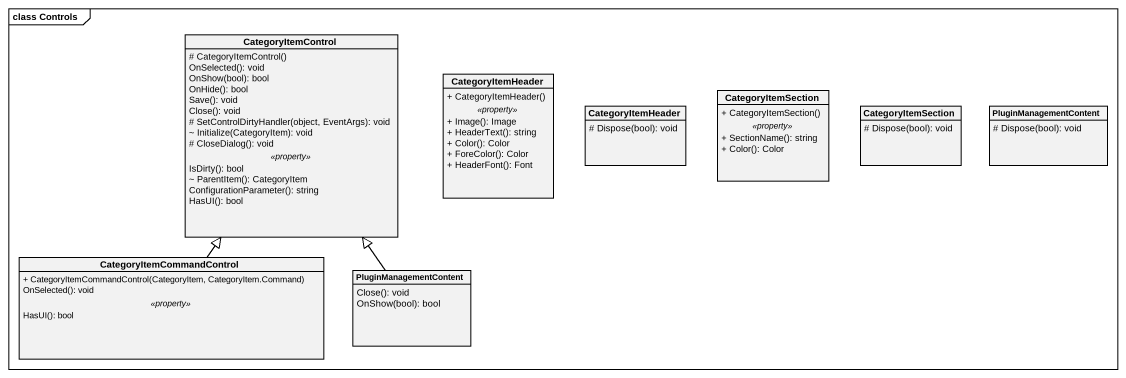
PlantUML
@startuml
mainframe class Controls
hide circle
hide empty members
skinparam classAttributeIconSize 0
class CategoryItemControl {
  # CategoryItemControl()
  OnSelected(): void
  OnShow(bool): bool
  OnHide(): bool
  Save(): void
  Close(): void
  # SetControlDirtyHandler(object, EventArgs): void
  ~ Initialize(CategoryItem): void
  # CloseDialog(): void
  .. <<property>> ..
  IsDirty(): bool
  ~ ParentItem(): CategoryItem
  ConfigurationParameter(): string
  HasUI(): bool
}
class CategoryItemHeader {
  + CategoryItemHeader()
  .. <<property>> ..
  + Image(): Image
  + HeaderText(): string
  + Color(): Color
  + ForeColor(): Color
  + HeaderFont(): Font
}
class "CategoryItemHeader" as CategoryItemHeader_2 {
  # Dispose(bool): void
}
class CategoryItemSection {
  + CategoryItemSection()
  .. <<property>> ..
  + SectionName(): string
  + Color(): Color
}
class "CategoryItemSection" as CategoryItemSection_2 {
  # Dispose(bool): void
}
class PluginManagementContent {
  # Dispose(bool): void
}
class CategoryItemCommandControl {
  + CategoryItemCommandControl(CategoryItem, CategoryItem.Command)
  OnSelected(): void
  .. <<property>> ..
  HasUI(): bool
}
class "PluginManagementContent" as PluginManagementContent_2 {
  Close(): void
  OnShow(bool): bool
}
CategoryItemCommandControl -up-|> CategoryItemControl
PluginManagementContent_2 -up-|> CategoryItemControl
@enduml
